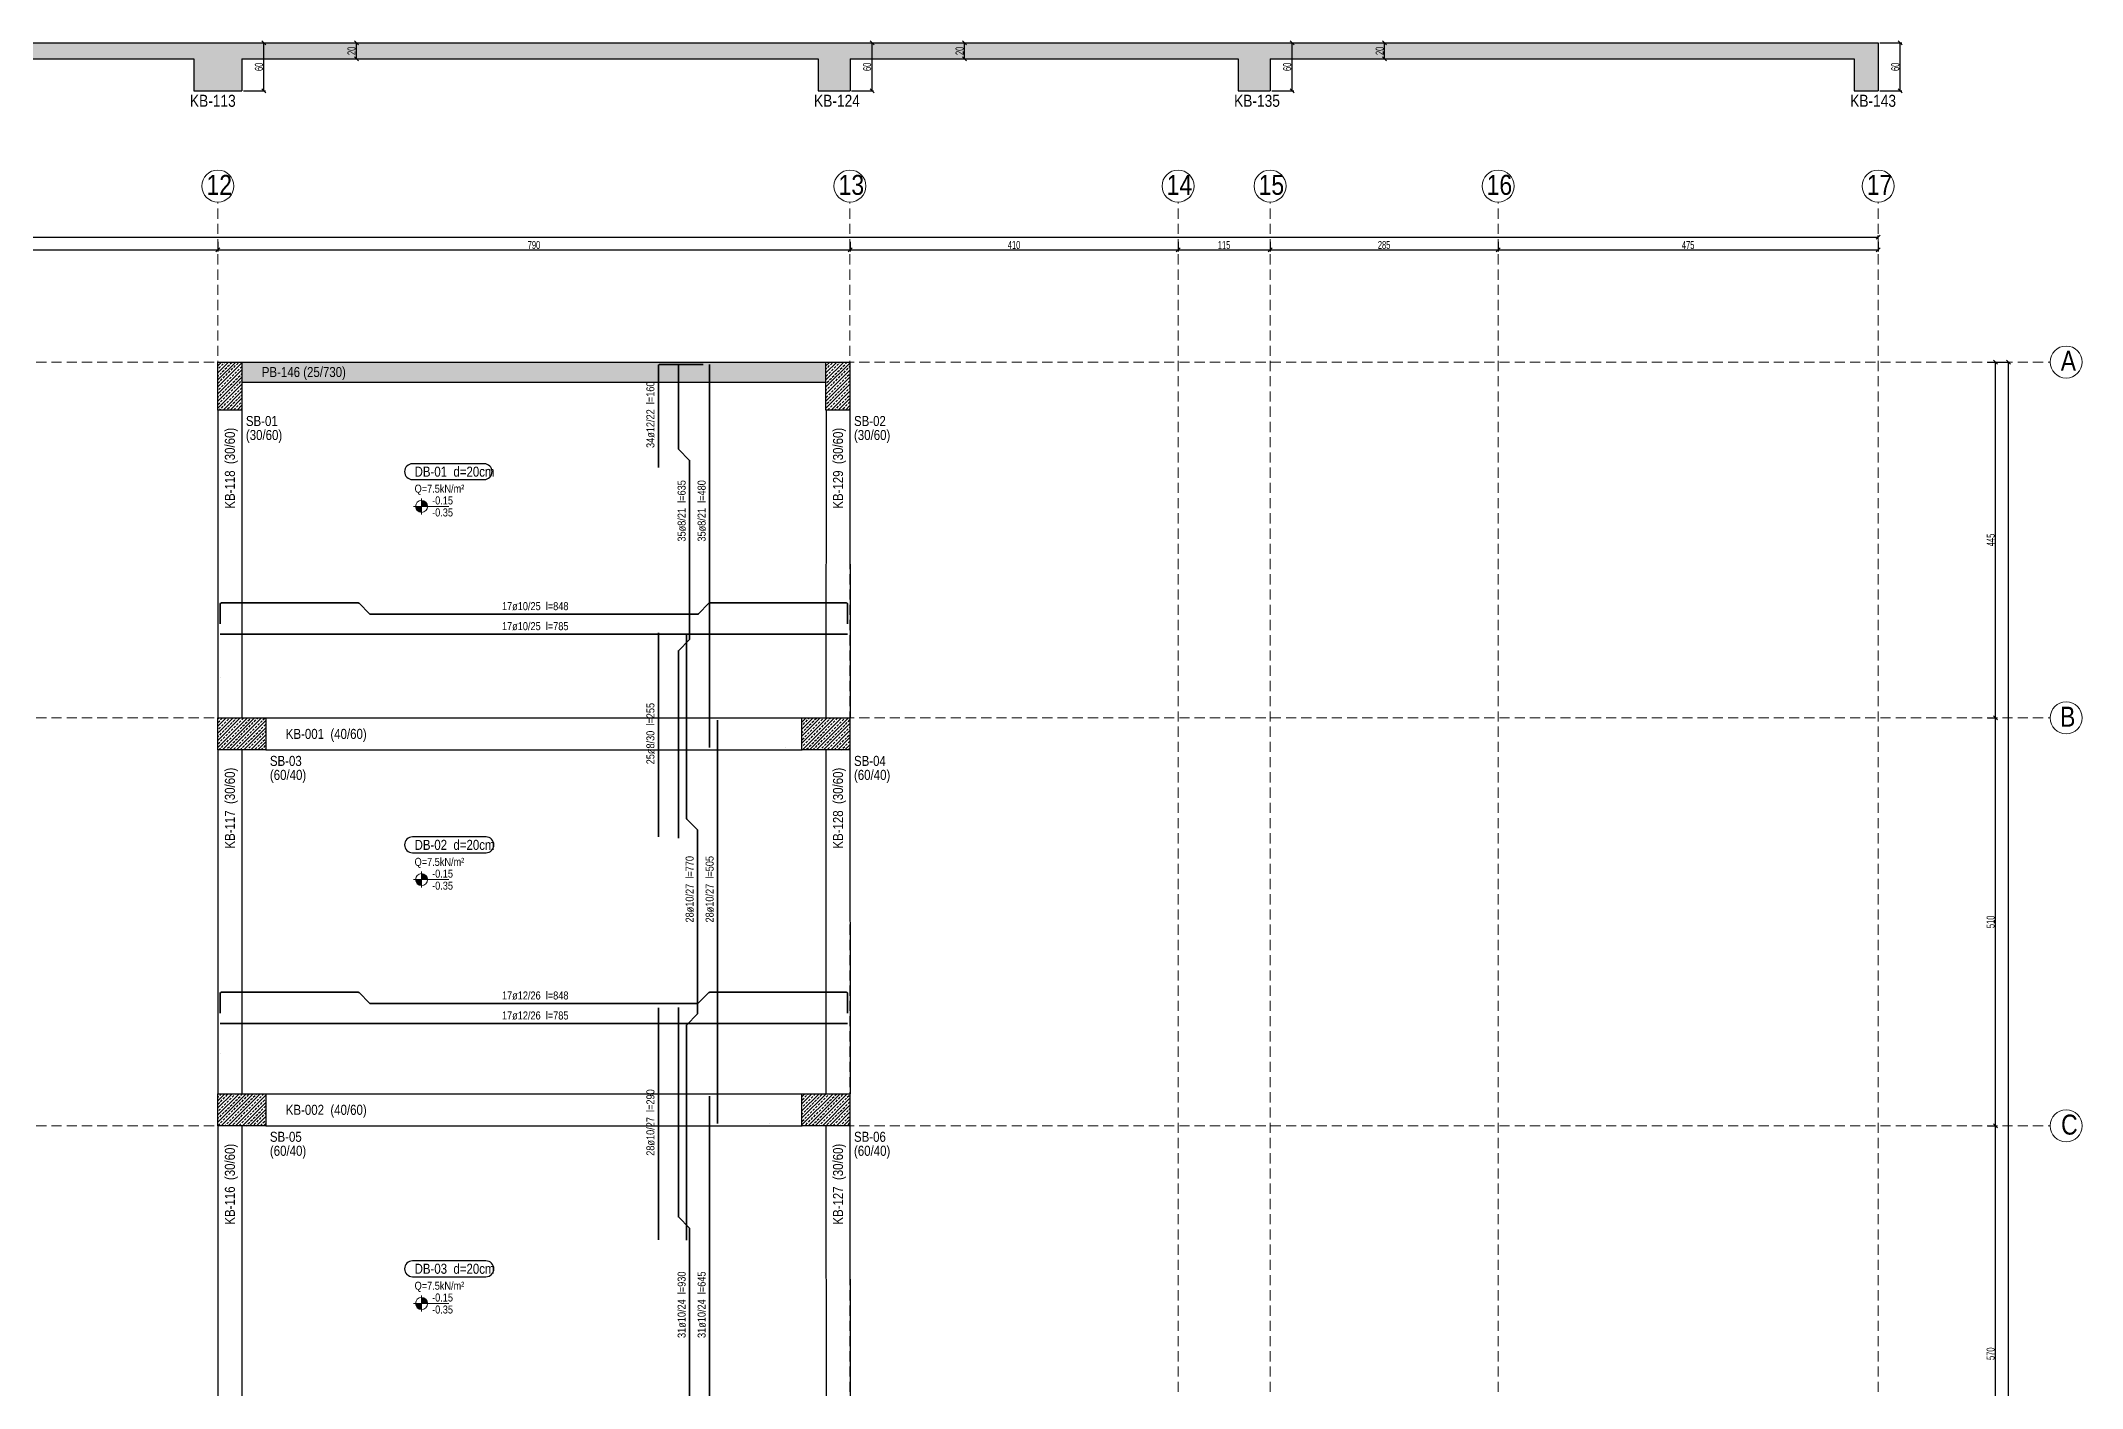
# Model space of a CAD drawing. Header units: millimetres. Extents: x 2275 to 9269, y 491 to 7321.
# Drawn here: x 6714 to 9265, y 5603 to 7288 of the extents above; entities that cross this region are included whole.
import ezdxf
from ezdxf.enums import TextEntityAlignment as Align

# ---------------------------------------------------------------- set-up
doc = ezdxf.new("R2010")
doc.units = ezdxf.units.MM
doc.linetypes.add('DASHED', pattern=[19.05, 12.7, -6.35])
for name, color, linetype, lineweight in [('AKS BALONU (BEYKENT)', 7, 'Continuous', 20), ('AKS CIZGISI (BEYKENT)', 252, 'DASHED', 20), ('AKS NO (BEYKENT)', 3, 'Continuous', 20), ('AKS OLCU (BEYKENT)', 200, 'Continuous', 20), ('DONATI (BEYKENT)', 4, 'Continuous', 35), ('DONATI YAZISI (BEYKENT)', 3, 'Continuous', 20), ('DOSEME ISMI (BEYKENT)', 9, 'Continuous', 20), ('DOSEME PAFTA (BEYKENT)', 3, 'Continuous', 20), ('DOSEME SINIRI (BEYKENT)', 2, 'Continuous', 30), ('KIRIS (BEYKENT)', 2, 'Continuous', 30), ('KIRIS ISMI (BEYKENT)', 40, 'Continuous', 20), ('KOLON (BEYKENT)', 3, 'Continuous', 30), ('KOLON ISMI (BEYKENT)', 91, 'Continuous', 20), ('KOT CIZGI (BEYKENT)', 120, 'Continuous', 20), ('KOT YAZI (BEYKENT)', 7, 'Continuous', 20), ('LGP_SLAB', 6, 'Continuous', 30), ('OLCU (BEYKENT)', 14, 'Continuous', 20), ('PERDE (BEYKENT)', 6, 'Continuous', 30), ('PERDE ISMI (BEYKENT)', 240, 'Continuous', 20), ('TARAMA (BEYKENT)', 252, 'Continuous', 25), ('YAZI (BEYKENT)', 140, 'Continuous', 20)]:
    doc.layers.add(name, color=color, linetype=linetype, lineweight=lineweight)
doc.styles.add('DONATI YAZISI (BEYKENT)', font='')
doc.styles.add('DSMOLC-50', font='bahnschrift light condensed', dxfattribs={"width": 0.75, "height": 10})
doc.styles.add('KLNOLC-25', font='bahnschrift light condensed', dxfattribs={"width": 0.75, "height": 10})
doc.styles.add('KOT (BEYKENT)', font='')
doc.styles.add('stastyle', font='RomanSTA.ttf')
doc.styles.add('YAZI (BEYKENT)', font='')
doc.styles.get('DONATI YAZISI (BEYKENT)').set_extended_font_data('Bahnschrift Light Condensed')
doc.styles.get('KOT (BEYKENT)').set_extended_font_data('Bahnschrift Light Condensed')
doc.styles.get('YAZI (BEYKENT)').set_extended_font_data('Bahnschrift Light Condensed')
doc.dimstyles.new('DSMOLC-50', dxfattribs={"dimtxt": 10, "dimasz": 5, "dimexe": 2, "dimexo": 2, "dimgap": 1, "dimtad": 1, "dimdec": 1, "dimrnd": 0.5, "dimzin": 12, "dimdsep": 46, "dimtxsty": 'DSMOLC-50', "dimblk": 'OBLIQUE', "dimblk1": 'OBLIQUE', "dimblk2": 'OBLIQUE', "dimcen": 0, "dimclrt": 7, "dimadec": 0, "dimazin": 0, "dimtfac": 1, "dimtdec": 4, "dimtix": 1, "dimtmove": 2, "dimatfit": 3, "dimfxl": 1, "dimtzin": 0, "dimarcsym": 0})
pattern_1 = [(45, (979.0016, 2596.1246), (-4.4194174, 4.4194174), []), (45, (983.421, 2596.1246), (-4.4194174, 4.4194174), [3.125, -1.5625])]

# ---------------------------------------------------------------- blocks, each defined once
blk = doc.blocks.new('_Oblique')
at = {"color": 0, "linetype": 'ByBlock', "lineweight": -2}
blk.add_line((-0.5, -0.5), (0.5, 0.5), dxfattribs=at)
blk = doc.blocks.new('*D138')
at = {"layer": 'AKS OLCU (BEYKENT)', "color": 0, "lineweight": -2, "transparency": 16777216}
for p, q in [((6200.3, 7036.6), (6200.3, 7024.6)), ((6200.3, 7026.6), (6935.3, 7026.6)), ((6935.3, 7036.6), (6935.3, 7024.6))]:
    blk.add_line(p, q, dxfattribs=at)
at = {"layer": 'DEFPOINTS', "color": 0, "transparency": 16777216}
for p in [(6200.3, 7038.6), (6935.3, 7038.6), (6935.3, 7026.6)]:
    blk.add_point(p, dxfattribs=at)
at = {"layer": 'AKS OLCU (BEYKENT)', "color": 0, "lineweight": -2, "transparency": 16777216, "xscale": 5, "yscale": 5, "zscale": 5, "rotation": 180}
blk.add_blockref('_Oblique', (6200.3, 7026.6), dxfattribs=at)
at = {"layer": 'AKS OLCU (BEYKENT)', "color": 0, "lineweight": -2, "transparency": 16777216, "xscale": 5, "yscale": 5, "zscale": 5}
blk.add_blockref('_Oblique', (6935.3, 7026.6), dxfattribs=at)
at = {"layer": 'AKS OLCU (BEYKENT)', "color": 7, "transparency": 16777216, "insert": (6567.8, 7032.7), "char_height": 10, "attachment_point": 5, "style": 'DSMOLC-50'}
blk.add_mtext('735', dxfattribs=at)
blk = doc.blocks.new('*D139')
at = {"layer": 'AKS OLCU (BEYKENT)', "color": 0, "lineweight": -2, "transparency": 16777216}
for p, q in [((6935.3, 7036.6), (6935.3, 7024.6)), ((6935.3, 7026.6), (7725.3, 7026.6)), ((7725.3, 7036.6), (7725.3, 7024.6))]:
    blk.add_line(p, q, dxfattribs=at)
at = {"layer": 'DEFPOINTS', "color": 0, "transparency": 16777216}
for p in [(6935.3, 7038.6), (7725.3, 7038.6), (7725.3, 7026.6)]:
    blk.add_point(p, dxfattribs=at)
at = {"layer": 'AKS OLCU (BEYKENT)', "color": 0, "lineweight": -2, "transparency": 16777216, "xscale": 5, "yscale": 5, "zscale": 5, "rotation": 180}
blk.add_blockref('_Oblique', (6935.3, 7026.6), dxfattribs=at)
at = {"layer": 'AKS OLCU (BEYKENT)', "color": 0, "lineweight": -2, "transparency": 16777216, "xscale": 5, "yscale": 5, "zscale": 5}
blk.add_blockref('_Oblique', (7725.3, 7026.6), dxfattribs=at)
at = {"layer": 'AKS OLCU (BEYKENT)', "color": 7, "transparency": 16777216, "insert": (7330.3, 7032.7), "char_height": 10, "attachment_point": 5, "style": 'DSMOLC-50'}
blk.add_mtext('790', dxfattribs=at)
blk = doc.blocks.new('*D140')
at = {"layer": 'AKS OLCU (BEYKENT)', "color": 0, "lineweight": -2, "transparency": 16777216}
for p, q in [((7725.3, 7036.6), (7725.3, 7024.6)), ((7725.3, 7026.6), (8135.3, 7026.6)), ((8135.3, 7036.6), (8135.3, 7024.6))]:
    blk.add_line(p, q, dxfattribs=at)
at = {"layer": 'DEFPOINTS', "color": 0, "transparency": 16777216}
for p in [(7725.3, 7038.6), (8135.3, 7038.6), (8135.3, 7026.6)]:
    blk.add_point(p, dxfattribs=at)
at = {"layer": 'AKS OLCU (BEYKENT)', "color": 0, "lineweight": -2, "transparency": 16777216, "xscale": 5, "yscale": 5, "zscale": 5, "rotation": 180}
blk.add_blockref('_Oblique', (7725.3, 7026.6), dxfattribs=at)
at = {"layer": 'AKS OLCU (BEYKENT)', "color": 0, "lineweight": -2, "transparency": 16777216, "xscale": 5, "yscale": 5, "zscale": 5}
blk.add_blockref('_Oblique', (8135.3, 7026.6), dxfattribs=at)
at = {"layer": 'AKS OLCU (BEYKENT)', "color": 7, "transparency": 16777216, "insert": (7930.3, 7032.7), "char_height": 10, "attachment_point": 5, "style": 'DSMOLC-50'}
blk.add_mtext('410', dxfattribs=at)
blk = doc.blocks.new('*D141')
at = {"layer": 'AKS OLCU (BEYKENT)', "color": 0, "lineweight": -2, "transparency": 16777216}
for p, q in [((8135.3, 7036.6), (8135.3, 7024.6)), ((8135.3, 7026.6), (8250.3, 7026.6)), ((8250.3, 7036.6), (8250.3, 7024.6))]:
    blk.add_line(p, q, dxfattribs=at)
at = {"layer": 'DEFPOINTS', "color": 0, "transparency": 16777216}
for p in [(8135.3, 7038.6), (8250.3, 7038.6), (8250.3, 7026.6)]:
    blk.add_point(p, dxfattribs=at)
at = {"layer": 'AKS OLCU (BEYKENT)', "color": 0, "lineweight": -2, "transparency": 16777216, "xscale": 5, "yscale": 5, "zscale": 5, "rotation": 180}
blk.add_blockref('_Oblique', (8135.3, 7026.6), dxfattribs=at)
at = {"layer": 'AKS OLCU (BEYKENT)', "color": 0, "lineweight": -2, "transparency": 16777216, "xscale": 5, "yscale": 5, "zscale": 5}
blk.add_blockref('_Oblique', (8250.3, 7026.6), dxfattribs=at)
at = {"layer": 'AKS OLCU (BEYKENT)', "color": 7, "transparency": 16777216, "insert": (8192.8, 7032.6), "char_height": 10, "attachment_point": 5, "style": 'DSMOLC-50'}
blk.add_mtext('115', dxfattribs=at)
blk = doc.blocks.new('*D142')
at = {"layer": 'AKS OLCU (BEYKENT)', "color": 0, "lineweight": -2, "transparency": 16777216}
for p, q in [((8250.3, 7036.6), (8250.3, 7024.6)), ((8250.3, 7026.6), (8535.3, 7026.6)), ((8535.3, 7036.6), (8535.3, 7024.6))]:
    blk.add_line(p, q, dxfattribs=at)
at = {"layer": 'DEFPOINTS', "color": 0, "transparency": 16777216}
for p in [(8250.3, 7038.6), (8535.3, 7038.6), (8535.3, 7026.6)]:
    blk.add_point(p, dxfattribs=at)
at = {"layer": 'AKS OLCU (BEYKENT)', "color": 0, "lineweight": -2, "transparency": 16777216, "xscale": 5, "yscale": 5, "zscale": 5, "rotation": 180}
blk.add_blockref('_Oblique', (8250.3, 7026.6), dxfattribs=at)
at = {"layer": 'AKS OLCU (BEYKENT)', "color": 0, "lineweight": -2, "transparency": 16777216, "xscale": 5, "yscale": 5, "zscale": 5}
blk.add_blockref('_Oblique', (8535.3, 7026.6), dxfattribs=at)
at = {"layer": 'AKS OLCU (BEYKENT)', "color": 7, "transparency": 16777216, "insert": (8392.8, 7032.7), "char_height": 10, "attachment_point": 5, "style": 'DSMOLC-50'}
blk.add_mtext('285', dxfattribs=at)
blk = doc.blocks.new('*D143')
at = {"layer": 'AKS OLCU (BEYKENT)', "color": 0, "lineweight": -2, "transparency": 16777216}
for p, q in [((8535.3, 7036.6), (8535.3, 7024.6)), ((8535.3, 7026.6), (9010.3, 7026.6)), ((9010.3, 7036.6), (9010.3, 7024.6))]:
    blk.add_line(p, q, dxfattribs=at)
at = {"layer": 'DEFPOINTS', "color": 0, "transparency": 16777216}
for p in [(8535.3, 7038.6), (9010.3, 7038.6), (9010.3, 7026.6)]:
    blk.add_point(p, dxfattribs=at)
at = {"layer": 'AKS OLCU (BEYKENT)', "color": 0, "lineweight": -2, "transparency": 16777216, "xscale": 5, "yscale": 5, "zscale": 5, "rotation": 180}
blk.add_blockref('_Oblique', (8535.3, 7026.6), dxfattribs=at)
at = {"layer": 'AKS OLCU (BEYKENT)', "color": 0, "lineweight": -2, "transparency": 16777216, "xscale": 5, "yscale": 5, "zscale": 5}
blk.add_blockref('_Oblique', (9010.3, 7026.6), dxfattribs=at)
at = {"layer": 'AKS OLCU (BEYKENT)', "color": 7, "transparency": 16777216, "insert": (8772.8, 7032.6), "char_height": 10, "attachment_point": 5, "style": 'DSMOLC-50'}
blk.add_mtext('475', dxfattribs=at)
blk = doc.blocks.new('*D144')
at = {"layer": 'AKS OLCU (BEYKENT)', "color": 0, "lineweight": -2, "transparency": 16777216}
for p, q in [((2755.3, 7040.6), (2755.3, 7044.6)), ((2755.3, 7042.6), (9010.3, 7042.6)), ((9010.3, 7040.6), (9010.3, 7044.6))]:
    blk.add_line(p, q, dxfattribs=at)
at = {"layer": 'DEFPOINTS', "color": 0, "transparency": 16777216}
for p in [(9010.3, 7042.6), (2755.3, 7038.6), (9010.3, 7038.6)]:
    blk.add_point(p, dxfattribs=at)
at = {"layer": 'AKS OLCU (BEYKENT)', "color": 0, "lineweight": -2, "transparency": 16777216, "xscale": 5, "yscale": 5, "zscale": 5, "rotation": 180}
blk.add_blockref('_Oblique', (2755.3, 7042.6), dxfattribs=at)
at = {"layer": 'AKS OLCU (BEYKENT)', "color": 0, "lineweight": -2, "transparency": 16777216, "xscale": 5, "yscale": 5, "zscale": 5}
blk.add_blockref('_Oblique', (9010.3, 7042.6), dxfattribs=at)
at = {"layer": 'AKS OLCU (BEYKENT)', "color": 7, "transparency": 16777216, "insert": (5882.8, 7048.7), "char_height": 10, "attachment_point": 5, "style": 'DSMOLC-50'}
blk.add_mtext('6255', dxfattribs=at)
blk = doc.blocks.new('*D171')
at = {"layer": 'AKS OLCU (BEYKENT)', "color": 0, "lineweight": -2, "transparency": 16777216}
for p, q in [((9147, 5931.4), (9159, 5931.4)), ((9157, 5361.4), (9157, 5931.4)), ((9147, 5361.4), (9159, 5361.4))]:
    blk.add_line(p, q, dxfattribs=at)
at = {"layer": 'DEFPOINTS', "color": 0, "transparency": 16777216}
for p in [(9145, 5931.4), (9157, 5931.4), (9145, 5361.4)]:
    blk.add_point(p, dxfattribs=at)
at = {"layer": 'AKS OLCU (BEYKENT)', "color": 0, "lineweight": -2, "transparency": 16777216, "xscale": 5, "yscale": 5, "zscale": 5}
for p, rotation in [((9157, 5931.4), 90), ((9157, 5361.4), 270)]:
    blk.add_blockref('_Oblique', p, dxfattribs=dict(at, rotation=rotation))
at = {"layer": 'AKS OLCU (BEYKENT)', "color": 7, "transparency": 16777216, "insert": (9150.9, 5646.4), "char_height": 10, "attachment_point": 5, "rotation": 90, "style": 'DSMOLC-50'}
blk.add_mtext('570', dxfattribs=at)
blk = doc.blocks.new('*D172')
at = {"layer": 'AKS OLCU (BEYKENT)', "color": 0, "lineweight": -2, "transparency": 16777216}
for p, q in [((9147, 6441.4), (9159, 6441.4)), ((9157, 5931.4), (9157, 6441.4)), ((9147, 5931.4), (9159, 5931.4))]:
    blk.add_line(p, q, dxfattribs=at)
at = {"layer": 'DEFPOINTS', "color": 0, "transparency": 16777216}
for p in [(9145, 6441.4), (9157, 6441.4), (9145, 5931.4)]:
    blk.add_point(p, dxfattribs=at)
at = {"layer": 'AKS OLCU (BEYKENT)', "color": 0, "lineweight": -2, "transparency": 16777216, "xscale": 5, "yscale": 5, "zscale": 5}
for p, rotation in [((9157, 6441.4), 90), ((9157, 5931.4), 270)]:
    blk.add_blockref('_Oblique', p, dxfattribs=dict(at, rotation=rotation))
at = {"layer": 'AKS OLCU (BEYKENT)', "color": 7, "transparency": 16777216, "insert": (9150.9, 6186.4), "char_height": 10, "attachment_point": 5, "rotation": 90, "style": 'DSMOLC-50'}
blk.add_mtext('510', dxfattribs=at)
blk = doc.blocks.new('*D173')
at = {"layer": 'AKS OLCU (BEYKENT)', "color": 0, "lineweight": -2, "transparency": 16777216}
for p, q in [((9147, 6886.4), (9159, 6886.4)), ((9157, 6441.4), (9157, 6886.4)), ((9147, 6441.4), (9159, 6441.4))]:
    blk.add_line(p, q, dxfattribs=at)
at = {"layer": 'DEFPOINTS', "color": 0, "transparency": 16777216}
for p in [(9145, 6886.4), (9157, 6886.4), (9145, 6441.4)]:
    blk.add_point(p, dxfattribs=at)
at = {"layer": 'AKS OLCU (BEYKENT)', "color": 0, "lineweight": -2, "transparency": 16777216, "xscale": 5, "yscale": 5, "zscale": 5}
for p, rotation in [((9157, 6886.4), 90), ((9157, 6441.4), 270)]:
    blk.add_blockref('_Oblique', p, dxfattribs=dict(at, rotation=rotation))
at = {"layer": 'AKS OLCU (BEYKENT)', "color": 7, "transparency": 16777216, "insert": (9151, 6663.9), "char_height": 10, "attachment_point": 5, "rotation": 90, "style": 'DSMOLC-50'}
blk.add_mtext('445', dxfattribs=at)
blk = doc.blocks.new('*D174')
at = {"layer": 'AKS OLCU (BEYKENT)', "color": 0, "lineweight": -2, "transparency": 16777216}
for p, q in [((9147, 6886.4), (9175, 6886.4)), ((9173, 741.4), (9173, 6886.4)), ((9147, 741.4), (9175, 741.4))]:
    blk.add_line(p, q, dxfattribs=at)
at = {"layer": 'DEFPOINTS', "color": 0, "transparency": 16777216}
for p in [(9145, 6886.4), (9173, 6886.4), (9145, 741.4)]:
    blk.add_point(p, dxfattribs=at)
at = {"layer": 'AKS OLCU (BEYKENT)', "color": 0, "lineweight": -2, "transparency": 16777216, "xscale": 5, "yscale": 5, "zscale": 5}
for p, rotation in [((9173, 6886.4), 90), ((9173, 741.4), 270)]:
    blk.add_blockref('_Oblique', p, dxfattribs=dict(at, rotation=rotation))
at = {"layer": 'AKS OLCU (BEYKENT)', "color": 7, "transparency": 16777216, "insert": (9167, 3813.9), "char_height": 10, "attachment_point": 5, "rotation": 90, "style": 'DSMOLC-50'}
blk.add_mtext('6145', dxfattribs=at)
blk = doc.blocks.new('*D105')
at = {"layer": 'DEFPOINTS', "color": 0, "transparency": 16777216}
for p in [(6965.3, 7285.5), (6992.7, 7285.5), (6965.3, 7225.5)]:
    blk.add_point(p, dxfattribs=at)
at = {"layer": 'OLCU (BEYKENT)', "color": 0, "lineweight": -2, "transparency": 16777216}
for p, q in [((6967.3, 7285.5), (6994.7, 7285.5)), ((6992.7, 7225.5), (6992.7, 7285.5)), ((6967.3, 7225.5), (6994.7, 7225.5))]:
    blk.add_line(p, q, dxfattribs=at)
at = {"layer": 'OLCU (BEYKENT)', "color": 0, "lineweight": -2, "transparency": 16777216, "xscale": 5, "yscale": 5, "zscale": 5}
for p, rotation in [((6992.7, 7285.5), 90), ((6992.7, 7225.5), 270)]:
    blk.add_blockref('_Oblique', p, dxfattribs=dict(at, rotation=rotation))
at = {"layer": 'OLCU (BEYKENT)', "color": 7, "lineweight": -3, "transparency": 16777216, "insert": (6986.6, 7255.5), "char_height": 10, "attachment_point": 5, "rotation": 90, "style": 'KLNOLC-25'}
blk.add_mtext('60', dxfattribs=at)
blk = doc.blocks.new('*D106')
at = {"layer": 'DEFPOINTS', "color": 0, "transparency": 16777216}
for p in [(7089, 7285.5), (7108.4, 7285.5), (7089, 7265.5)]:
    blk.add_point(p, dxfattribs=at)
at = {"layer": 'OLCU (BEYKENT)', "color": 0, "lineweight": -2, "transparency": 16777216}
for p, q in [((7091, 7285.5), (7110.4, 7285.5)), ((7108.4, 7265.5), (7108.4, 7285.5)), ((7091, 7265.5), (7110.4, 7265.5))]:
    blk.add_line(p, q, dxfattribs=at)
at = {"layer": 'OLCU (BEYKENT)', "color": 0, "lineweight": -2, "transparency": 16777216, "xscale": 5, "yscale": 5, "zscale": 5}
for p, rotation in [((7108.4, 7285.5), 90), ((7108.4, 7265.5), 270)]:
    blk.add_blockref('_Oblique', p, dxfattribs=dict(at, rotation=rotation))
at = {"layer": 'OLCU (BEYKENT)', "color": 7, "lineweight": -3, "transparency": 16777216, "insert": (7102.3, 7275.5), "char_height": 10, "attachment_point": 5, "rotation": 90, "style": 'KLNOLC-25'}
blk.add_mtext('20', dxfattribs=at)
blk = doc.blocks.new('*D107')
at = {"layer": 'DEFPOINTS', "color": 0, "transparency": 16777216}
for p in [(7725.3, 7285.5), (7752.8, 7285.5), (7725.3, 7225.5)]:
    blk.add_point(p, dxfattribs=at)
at = {"layer": 'OLCU (BEYKENT)', "color": 0, "lineweight": -2, "transparency": 16777216}
for p, q in [((7727.3, 7285.5), (7754.8, 7285.5)), ((7752.8, 7225.5), (7752.8, 7285.5)), ((7727.3, 7225.5), (7754.8, 7225.5))]:
    blk.add_line(p, q, dxfattribs=at)
at = {"layer": 'OLCU (BEYKENT)', "color": 0, "lineweight": -2, "transparency": 16777216, "xscale": 5, "yscale": 5, "zscale": 5}
for p, rotation in [((7752.8, 7285.5), 90), ((7752.8, 7225.5), 270)]:
    blk.add_blockref('_Oblique', p, dxfattribs=dict(at, rotation=rotation))
at = {"layer": 'OLCU (BEYKENT)', "color": 7, "lineweight": -3, "transparency": 16777216, "insert": (7746.7, 7255.5), "char_height": 10, "attachment_point": 5, "rotation": 90, "style": 'KLNOLC-25'}
blk.add_mtext('60', dxfattribs=at)
blk = doc.blocks.new('*D108')
at = {"layer": 'DEFPOINTS', "color": 0, "transparency": 16777216}
for p in [(7849, 7285.5), (7868.4, 7285.5), (7849, 7265.5)]:
    blk.add_point(p, dxfattribs=at)
at = {"layer": 'OLCU (BEYKENT)', "color": 0, "lineweight": -2, "transparency": 16777216}
for p, q in [((7851, 7285.5), (7870.4, 7285.5)), ((7868.4, 7265.5), (7868.4, 7285.5)), ((7851, 7265.5), (7870.4, 7265.5))]:
    blk.add_line(p, q, dxfattribs=at)
at = {"layer": 'OLCU (BEYKENT)', "color": 0, "lineweight": -2, "transparency": 16777216, "xscale": 5, "yscale": 5, "zscale": 5}
for p, rotation in [((7868.4, 7285.5), 90), ((7868.4, 7265.5), 270)]:
    blk.add_blockref('_Oblique', p, dxfattribs=dict(at, rotation=rotation))
at = {"layer": 'OLCU (BEYKENT)', "color": 7, "lineweight": -3, "transparency": 16777216, "insert": (7862.3, 7275.5), "char_height": 10, "attachment_point": 5, "rotation": 90, "style": 'KLNOLC-25'}
blk.add_mtext('20', dxfattribs=at)
blk = doc.blocks.new('*D109')
at = {"layer": 'DEFPOINTS', "color": 0, "transparency": 16777216}
for p in [(8250.3, 7285.5), (8277.8, 7285.5), (8250.3, 7225.5)]:
    blk.add_point(p, dxfattribs=at)
at = {"layer": 'OLCU (BEYKENT)', "color": 0, "lineweight": -2, "transparency": 16777216}
for p, q in [((8252.3, 7285.5), (8279.8, 7285.5)), ((8277.8, 7225.5), (8277.8, 7285.5)), ((8252.3, 7225.5), (8279.8, 7225.5))]:
    blk.add_line(p, q, dxfattribs=at)
at = {"layer": 'OLCU (BEYKENT)', "color": 0, "lineweight": -2, "transparency": 16777216, "xscale": 5, "yscale": 5, "zscale": 5}
for p, rotation in [((8277.8, 7285.5), 90), ((8277.8, 7225.5), 270)]:
    blk.add_blockref('_Oblique', p, dxfattribs=dict(at, rotation=rotation))
at = {"layer": 'OLCU (BEYKENT)', "color": 7, "lineweight": -3, "transparency": 16777216, "insert": (8271.7, 7255.5), "char_height": 10, "attachment_point": 5, "rotation": 90, "style": 'KLNOLC-25'}
blk.add_mtext('60', dxfattribs=at)
blk = doc.blocks.new('*D110')
at = {"layer": 'DEFPOINTS', "color": 0, "transparency": 16777216}
for p in [(8374, 7285.5), (8393.4, 7285.5), (8374, 7265.5)]:
    blk.add_point(p, dxfattribs=at)
at = {"layer": 'OLCU (BEYKENT)', "color": 0, "lineweight": -2, "transparency": 16777216}
for p, q in [((8376, 7285.5), (8395.4, 7285.5)), ((8393.4, 7265.5), (8393.4, 7285.5)), ((8376, 7265.5), (8395.4, 7265.5))]:
    blk.add_line(p, q, dxfattribs=at)
at = {"layer": 'OLCU (BEYKENT)', "color": 0, "lineweight": -2, "transparency": 16777216, "xscale": 5, "yscale": 5, "zscale": 5}
for p, rotation in [((8393.4, 7285.5), 90), ((8393.4, 7265.5), 270)]:
    blk.add_blockref('_Oblique', p, dxfattribs=dict(at, rotation=rotation))
at = {"layer": 'OLCU (BEYKENT)', "color": 7, "lineweight": -3, "transparency": 16777216, "insert": (8387.3, 7275.5), "char_height": 10, "attachment_point": 5, "rotation": 90, "style": 'KLNOLC-25'}
blk.add_mtext('20', dxfattribs=at)
blk = doc.blocks.new('*D111')
at = {"layer": 'DEFPOINTS', "color": 0, "transparency": 16777216}
for p in [(9010.3, 7285.5), (9037.8, 7285.5), (9010.3, 7225.5)]:
    blk.add_point(p, dxfattribs=at)
at = {"layer": 'OLCU (BEYKENT)', "color": 0, "lineweight": -2, "transparency": 16777216}
for p, q in [((9012.3, 7285.5), (9039.8, 7285.5)), ((9037.8, 7225.5), (9037.8, 7285.5)), ((9012.3, 7225.5), (9039.8, 7225.5))]:
    blk.add_line(p, q, dxfattribs=at)
at = {"layer": 'OLCU (BEYKENT)', "color": 0, "lineweight": -2, "transparency": 16777216, "xscale": 5, "yscale": 5, "zscale": 5}
for p, rotation in [((9037.8, 7285.5), 90), ((9037.8, 7225.5), 270)]:
    blk.add_blockref('_Oblique', p, dxfattribs=dict(at, rotation=rotation))
at = {"layer": 'OLCU (BEYKENT)', "color": 7, "lineweight": -3, "transparency": 16777216, "insert": (9031.7, 7255.5), "char_height": 10, "attachment_point": 5, "rotation": 90, "style": 'KLNOLC-25'}
blk.add_mtext('60', dxfattribs=at)

msp = doc.modelspace()

# ---------------------------------------------------------------- hatches: boundary and pattern name
at = {"layer": 'KOT CIZGI (BEYKENT)'}
h = msp.add_hatch(color=256, dxfattribs=at)
h.dxf.hatch_style = 1
h.paths.add_polyline_path([(7189.79, 6713.37), (7189.79, 6705.87), (7197.29, 6705.87, 0.4142136)])
h = msp.add_hatch(color=256, dxfattribs=at)
h.dxf.hatch_style = 1
h.paths.add_polyline_path([(7189.79, 6705.87), (7182.29, 6705.87, 0.4142136), (7189.79, 6698.37)])
h = msp.add_hatch(color=256, dxfattribs=at)
h.dxf.hatch_style = 1
h.paths.add_polyline_path([(7189.79, 6239.21), (7182.29, 6239.21, 0.4142136), (7189.79, 6231.71)])
h = msp.add_hatch(color=256, dxfattribs=at)
h.dxf.hatch_style = 1
h.paths.add_polyline_path([(7189.79, 6246.71), (7189.79, 6239.21), (7197.29, 6239.21, 0.4142136)])
h = msp.add_hatch(color=256, dxfattribs=at)
h.dxf.hatch_style = 1
h.paths.add_polyline_path([(7189.79, 5716.71), (7189.79, 5709.21), (7197.29, 5709.21, 0.4142136)])
h = msp.add_hatch(color=256, dxfattribs=at)
h.dxf.hatch_style = 1
h.paths.add_polyline_path([(7189.79, 5709.21), (7182.29, 5709.21, 0.4142136), (7189.79, 5701.71)])
at = {"layer": 'TARAMA (BEYKENT)', "lineweight": -3}
h = msp.add_hatch(dxfattribs=at)
h.set_pattern_fill('ANSI33', color=256)
h.set_pattern_definition([(45, (979.0016, 2474.559), (-4.490128, 4.490128), []), (45, (983.492, 2474.559), (-4.490128, 4.490128), [3.175, -1.5875])])
h.paths.add_polyline_path([(9010.33, 7285.55), (2755.16, 7285.55), (2755.16, 7225.55), (2785.2, 7225.55), (2785.2, 7265.55), (3075.16, 7265.55), (3075.16, 7225.55), (3115.22, 7225.55), (3115.22, 7265.55), (3845.16, 7265.55), (3845.16, 7225.55), (3905.26, 7225.55), (3905.26, 7265.55), (4640.16, 7265.55), (4640.16, 7225.55), (4680.22, 7225.55), (4680.22, 7265.55), (5400.31, 7265.55), (5400.31, 7225.55), (5440.31, 7225.55), (5440.31, 7265.55), (6160.31, 7265.55), (6160.31, 7225.55), (6200.31, 7225.55), (6200.31, 7265.55), (6905.26, 7265.55), (6905.26, 7225.55), (6965.26, 7225.55), (6965.26, 7265.55), (7685.31, 7265.55), (7685.31, 7225.55), (7725.31, 7225.55), (7725.31, 7265.55), (8210.32, 7265.55), (8210.32, 7225.55), (8250.32, 7225.55), (8250.32, 7265.55), (8980.33, 7265.55), (8980.33, 7225.55), (9010.33, 7225.55)])
at = {"layer": 'TARAMA (BEYKENT)'}
h = msp.add_hatch(dxfattribs=at)
h.set_pattern_fill('ANSI33', color=256, style=0, pattern_type=0)
h.set_pattern_definition(pattern_1)
h.paths.add_polyline_path([(6935.26, 6886.42), (6965.26, 6886.42), (6965.26, 6826.42), (6935.26, 6826.42)], flags=0)
at = {"layer": 'TARAMA (BEYKENT)', "lineweight": -3}
h = msp.add_hatch(dxfattribs=at)
h.set_pattern_fill('ANSI33', color=256)
h.set_pattern_definition([(45, (979.0016, 2596.1246), (-4.490128, 4.490128), []), (45, (983.492, 2596.1246), (-4.490128, 4.490128), [3.175, -1.5875])])
h.paths.add_polyline_path([(7695.26, 6886.42), (6965.26, 6886.42), (6965.26, 6861.42), (7695.26, 6861.42)])
at = {"layer": 'TARAMA (BEYKENT)'}
h = msp.add_hatch(dxfattribs=at)
h.set_pattern_fill('ANSI33', color=256, style=0, pattern_type=0)
h.set_pattern_definition(pattern_1)
h.paths.add_polyline_path([(7695.26, 6886.42), (7725.26, 6886.42), (7725.26, 6826.42), (7695.26, 6826.42)], flags=0)
h = msp.add_hatch(dxfattribs=at)
h.set_pattern_fill('ANSI33', color=256, style=0, pattern_type=0)
h.set_pattern_definition(pattern_1)
h.paths.add_polyline_path([(6935.26, 6441.42), (6995.26, 6441.42), (6995.26, 6401.42), (6935.26, 6401.42)], flags=0)
h = msp.add_hatch(dxfattribs=at)
h.set_pattern_fill('ANSI33', color=256, style=0, pattern_type=0)
h.set_pattern_definition(pattern_1)
h.paths.add_polyline_path([(7665.26, 6441.42), (7725.26, 6441.42), (7725.26, 6401.42), (7665.26, 6401.42)], flags=0)
h = msp.add_hatch(dxfattribs=at)
h.set_pattern_fill('ANSI33', color=256, style=0, pattern_type=0)
h.set_pattern_definition(pattern_1)
h.paths.add_polyline_path([(6935.26, 5971.42), (6995.26, 5971.42), (6995.26, 5931.42), (6935.26, 5931.42)], flags=0)
h = msp.add_hatch(dxfattribs=at)
h.set_pattern_fill('ANSI33', color=256, style=0, pattern_type=0)
h.set_pattern_definition(pattern_1)
h.paths.add_polyline_path([(7665.26, 5971.42), (7725.26, 5971.42), (7725.26, 5931.42), (7665.26, 5931.42)], flags=0)

# ---------------------------------------------------------------- linework, layer by layer
at = {"layer": 'AKS BALONU (BEYKENT)'}
for centre in [(6935.26, 7106.42), (7725.26, 7106.42), (8135.27, 7106.42), (8250.26, 7106.42), (8535.26, 7106.42), (9010.26, 7106.42), (9245.26, 6886.42), (9245.26, 6441.42), (9245.26, 5931.42)]:
    msp.add_circle(centre, 20, dxfattribs=at)
at = {"layer": 'AKS CIZGISI (BEYKENT)'}
for p, q in [((6935.26, 531.42), (6935.26, 7086.42)), ((7725.26, 531.42), (7725.26, 7086.42)), ((8135.27, 531.42), (8135.27, 7086.42)), ((8250.26, 531.42), (8250.26, 7086.42)), ((8535.26, 531.42), (8535.26, 7086.42)), ((9010.26, 531.42), (9010.26, 7086.42)), ((2555.26, 6886.42), (9225.26, 6886.42)), ((2555.26, 6441.42), (9225.26, 6441.42)), ((2555.26, 5931.42), (9225.26, 5931.42))]:
    msp.add_line(p, q, dxfattribs=at)
at = {"layer": 'DONATI (BEYKENT)'}
for points in [[(7485.81, 6754.42), (7485.81, 6881.92, -0.4142136), (7487.31, 6883.42), (7516.81, 6883.42)], [(7510.81, 6291.02), (7510.81, 6524.8, -0.1989124), (7511.25, 6525.86), (7524.37, 6538.98, 0.1989124), (7524.81, 6540.04), (7524.81, 6762.8, 0.1989124), (7524.37, 6763.86), (7511.25, 6776.98, -0.1989124), (7510.81, 6778.04), (7510.81, 6881.92, -0.4142136), (7512.31, 6883.42), (7541.81, 6883.42)], [(6938.16, 6559.26), (6938.16, 6583.66, -0.4142136), (6939.66, 6585.16), (7110.65, 6585.16, -0.1989124), (7111.71, 6584.72), (7124.83, 6571.6, 0.1989124), (7125.89, 6571.16), (7534.67, 6571.16, 0.1989124), (7535.73, 6571.6), (7548.85, 6584.72, -0.1989124), (7549.91, 6585.16), (7720.84, 6585.16, -0.4142136), (7722.34, 6583.66), (7722.34, 6559.26)], [(7520.81, 5788.47), (7520.81, 6056.8, -0.1989124), (7521.25, 6057.86), (7534.37, 6070.98, 0.1989124), (7534.81, 6072.04), (7534.81, 6300.8, 0.1989124), (7534.37, 6301.86), (7521.25, 6314.98, -0.1989124), (7520.81, 6316.04), (7520.81, 6546.87)], [(6938.16, 6072.45), (6938.16, 6096.85, -0.4142136), (6939.66, 6098.35), (7110.64, 6098.35, -0.1989124), (7111.7, 6097.91), (7124.82, 6084.79, 0.1989124), (7125.89, 6084.35), (7534.64, 6084.35, 0.1989124), (7535.7, 6084.79), (7548.83, 6097.91, -0.1989124), (7549.89, 6098.35), (7720.84, 6098.35, -0.4142136), (7722.34, 6096.85), (7722.34, 6072.45)], [(7510.81, 5160.97), (7510.81, 5474.8, -0.1989124), (7511.25, 5475.86), (7524.37, 5488.98, 0.1989124), (7524.81, 5490.04), (7524.81, 5802.8, 0.1989124), (7524.37, 5803.86), (7511.25, 5816.98, -0.1989124), (7510.81, 5818.04), (7510.81, 6079.37)]]:
    msp.add_lwpolyline(points, format="xyb", dxfattribs=at)
for points in [[(7549.81, 6404.42), (7549.81, 6883.42)], [(6938.16, 6546.16), (7722.34, 6546.16)], [(7485.81, 6292.67), (7485.81, 6547.67)], [(7559.81, 5934.42), (7559.81, 6438.42)], [(7485.81, 5788.92), (7485.81, 6078.92)], [(6938.16, 6059.35), (7722.34, 6059.35)], [(7549.81, 5324.42), (7549.81, 5968.42)]]:
    msp.add_lwpolyline(points, dxfattribs=at)
at = {"layer": 'DOSEME PAFTA (BEYKENT)', "lineweight": -3}
for points in [[(7178.46, 6739.43), (7268.07, 6739.43, 1), (7268.07, 6759.22), (7178.46, 6759.22, 1)], [(7178.46, 6272.77), (7270.39, 6272.77, 1), (7270.39, 6292.55), (7178.46, 6292.55, 1)], [(7178.46, 5742.77), (7270.33, 5742.77, 1), (7270.33, 5762.55), (7178.46, 5762.55, 1)]]:
    msp.add_lwpolyline(points, format="xyb", close=True, dxfattribs=at)
at = {"layer": 'DOSEME SINIRI (BEYKENT)'}
for p, q in [((2755.16, 7285.55), (9010.33, 7285.55)), ((9010.33, 7285.55), (9010.33, 7225.55)), ((6200.31, 7265.55), (6905.26, 7265.55)), ((6905.26, 7265.55), (6905.26, 7225.55)), ((6965.26, 7265.55), (6965.26, 7225.55)), ((6965.26, 7265.55), (7685.31, 7265.55)), ((7685.31, 7265.55), (7685.31, 7225.55)), ((7725.31, 7265.55), (7725.31, 7225.55)), ((7725.31, 7265.55), (8210.32, 7265.55)), ((8210.32, 7265.55), (8210.32, 7225.55)), ((8250.32, 7265.55), (8250.32, 7225.55)), ((8250.32, 7265.55), (8980.33, 7265.55)), ((8980.33, 7265.55), (8980.33, 7225.55)), ((6905.26, 7225.55), (6965.26, 7225.55)), ((7685.31, 7225.55), (7725.31, 7225.55)), ((8210.32, 7225.55), (8250.32, 7225.55)), ((8980.33, 7225.55), (9010.33, 7225.55))]:
    msp.add_line(p, q, dxfattribs=at)
at = {"layer": 'KIRIS (BEYKENT)'}
for p, q in [((6935.16, 6826.52), (6935.16, 6441.52)), ((6965.26, 6826.52), (6965.26, 6441.52)), ((7695.36, 6826.52), (7695.26, 6441.52)), ((7725.26, 6826.52), (7725.36, 6441.52)), ((6995.16, 6441.42), (7665.36, 6441.42)), ((6935.16, 6401.52), (6935.16, 5971.32)), ((6965.26, 6401.52), (6965.26, 5971.32)), ((6995.16, 6401.42), (7665.36, 6401.42)), ((7695.26, 6401.52), (7695.26, 5971.32)), ((7725.26, 6401.52), (7725.36, 5971.32)), ((6995.16, 5971.42), (7665.36, 5971.42)), ((6935.16, 5931.32), (6935.16, 5501.42)), ((6965.26, 5931.32), (6965.16, 5501.42)), ((6995.16, 5931.42), (7665.36, 5931.42)), ((7695.26, 5931.32), (7695.36, 5501.42)), ((7725.26, 5931.32), (7725.36, 5501.42))]:
    msp.add_line(p, q, dxfattribs=at)
at = {"layer": 'KOLON (BEYKENT)'}
for points in [[(6935.26, 6886.42), (6965.26, 6886.42), (6965.26, 6826.42), (6935.26, 6826.42)], [(7695.26, 6886.42), (7725.26, 6886.42), (7725.26, 6826.42), (7695.26, 6826.42)], [(6935.26, 6441.42), (6995.26, 6441.42), (6995.26, 6401.42), (6935.26, 6401.42)], [(7665.26, 6441.42), (7725.26, 6441.42), (7725.26, 6401.42), (7665.26, 6401.42)], [(6935.26, 5971.42), (6995.26, 5971.42), (6995.26, 5931.42), (6935.26, 5931.42)], [(7665.26, 5971.42), (7725.26, 5971.42), (7725.26, 5931.42), (7665.26, 5931.42)]]:
    msp.add_lwpolyline(points, close=True, dxfattribs=at)
at = {"layer": 'KOT CIZGI (BEYKENT)'}
for p, q in [((7189.79, 6715.87), (7189.79, 6695.87)), ((7179.79, 6705.87), (7223.82, 6705.87)), ((7179.79, 6239.21), (7223.82, 6239.21)), ((7189.79, 6249.21), (7189.79, 6229.21)), ((7189.79, 5719.21), (7189.79, 5699.21)), ((7179.79, 5709.21), (7223.82, 5709.21))]:
    msp.add_line(p, q, dxfattribs=at)
for centre in [(7189.79, 6705.87), (7189.79, 6239.21), (7189.79, 5709.21)]:
    msp.add_circle(centre, 7.5, dxfattribs=at)
at = {"layer": 'PERDE (BEYKENT)'}
for p, q in [((6965.16, 6886.42), (7695.36, 6886.42)), ((6965.16, 6861.42), (7695.36, 6861.42))]:
    msp.add_line(p, q, dxfattribs=at)

# ---------------------------------------------------------------- texts
at = {"layer": 'AKS NO (BEYKENT)', "style": 'YAZI (BEYKENT)'}
for s, p in [('12', (6921.03, 7095.42)), ('13', (7711.04, 7095.42)), ('14', (8121.1, 7095.42)), ('15', (8235.99, 7095.42)), ('16', (8520.99, 7095.42)), ('17', (8996.04, 7095.42)), ('A', (9238.48, 6875.42)), ('B', (9237.67, 6430.42)), ('C', (9238.94, 5920.42))]:
    msp.add_text(s, height=25, dxfattribs=at).set_placement(p)
at = {"layer": 'DONATI YAZISI (BEYKENT)', "style": 'DONATI YAZISI (BEYKENT)'}
for s, p in [(' 34ø12/22  l=160', (7475.81, 6818.92)), (' 35ø8/21  l=635', (7514.81, 6698.67)), (' 35ø8/21  l=480', (7539.81, 6698.67)), (' 25ø8/30  l=255', (7475.81, 6420.17)), (' 28ø10/27  l=770', (7524.81, 6225.58)), (' 28ø10/27  l=505', (7549.81, 6225.58)), (' 28ø10/27  l=290', (7475.81, 5933.92)), (' 31ø10/24  l=930', (7514.81, 5706.08)), (' 31ø10/24  l=645', (7539.81, 5706.08))]:
    msp.add_text(s, height=10, rotation=90, dxfattribs=at).set_placement(p, align=Align.MIDDLE_CENTER)
for s, p in [(' 17ø10/25  l=848', (7330.25, 6581.16)), (' 17ø10/25  l=785', (7330.25, 6556.16)), (' 17ø12/26  l=848', (7330.25, 6094.35)), (' 17ø12/26  l=785', (7330.25, 6069.35))]:
    msp.add_text(s, height=10, dxfattribs=at).set_placement(p, align=Align.MIDDLE_CENTER)
at = {"layer": 'DOSEME ISMI (BEYKENT)', "style": 'YAZI (BEYKENT)'}
for s, p in [('DB-01  d=20cm', (7181.1, 6743.09)), ('DB-02  d=20cm', (7181.1, 6276.42)), ('DB-03  d=20cm', (7181.1, 5746.42))]:
    msp.add_text(s, height=12.5, dxfattribs=at).set_placement(p)
at = {"layer": 'KIRIS ISMI (BEYKENT)', "style": 'YAZI (BEYKENT)'}
for s, height, p in [('KB-113', 15, (6900.26, 7205.55)), ('KB-124', 15, (7680.31, 7205.55)), ('KB-135', 15, (8205.31, 7205.55)), ('KB-143', 15, (8975.33, 7205.55)), ('KB-001  (40/60)', 12.5, (7020.16, 6415.17)), ('KB-002  (40/60)', 12.5, (7020.16, 5945.17))]:
    msp.add_text(s, height=height, dxfattribs=at).set_placement(p)
for s, p in [('KB-118  (30/60)', (6956.52, 6703.09)), ('KB-129  (30/60)', (7716.52, 6703.06)), ('KB-117  (30/60)', (6956.52, 6278.09)), ('KB-128  (30/60)', (7716.52, 6278.05)), ('KB-116  (30/60)', (6956.52, 5807.83)), ('KB-127  (30/60)', (7716.52, 5807.86))]:
    msp.add_text(s, height=12.5, rotation=90, dxfattribs=at).set_placement(p)
at = {"layer": 'KOLON ISMI (BEYKENT)', "style": 'YAZI (BEYKENT)'}
for s, p in [('SB-01', (6970.26, 6806.42)), ('SB-02', (7730.27, 6806.42)), ('(30/60)', (6970.26, 6788.92)), ('(30/60)', (7730.27, 6788.92)), ('SB-03', (7000.26, 6381.42)), ('SB-04', (7730.27, 6381.42)), ('(60/40)', (7000.26, 6363.92)), ('(60/40)', (7730.27, 6363.92)), ('SB-05', (7000.26, 5911.42)), ('SB-06', (7730.27, 5911.42)), ('(60/40)', (7000.26, 5893.92)), ('(60/40)', (7730.27, 5893.92))]:
    msp.add_text(s, height=12.5, dxfattribs=at).set_placement(p)
at = {"layer": 'KOT YAZI (BEYKENT)', "style": 'KOT (BEYKENT)'}
for s, p in [(' -0.15', (7199.79, 6708.37)), (' -0.35', (7199.79, 6693.37)), (' -0.15', (7199.79, 6241.71)), (' -0.35', (7199.79, 6226.71)), (' -0.15', (7199.79, 5711.71)), (' -0.35', (7199.79, 5696.71))]:
    msp.add_text(s, height=10, dxfattribs=at).set_placement(p)
at = {"layer": 'LGP_SLAB', "style": 'stastyle'}
for s, p in [('& 1-.2- 1- 0- 0', (6938.26, 6491.42)), ('& 1-.2- 1- 5.099998- 0', (7645.26, 6404.42)), ('& 1-.2- 1- 0- 0', (6938.26, 6021.42)), ('& 1-.2- 1- 5.700001- 4.450001', (7625.26, 5934.41))]:
    msp.add_text(s, height=0.0005, dxfattribs=at).set_placement(p)
at = {"layer": 'PERDE ISMI (BEYKENT)', "style": 'YAZI (BEYKENT)'}
msp.add_text('PB-146 (25/730)', height=12.5, dxfattribs=at).set_placement((6990.16, 6867.67))
at = {"layer": 'YAZI (BEYKENT)', "style": 'YAZI (BEYKENT)'}
for p in [(7181.1, 6723.09), (7181.1, 6256.42), (7181.1, 5726.42)]:
    msp.add_text('Q=7.5kN/m²', height=10, dxfattribs=at).set_placement(p)

# ---------------------------------------------------------------- dimensions: what is measured, and where the dimension line sits
at = {"layer": 'AKS OLCU (BEYKENT)'}
for base, p1, p2, picture, middle in [((9010.26, 7042.57), (2755.26, 7038.57), (9010.26, 7038.57), '*D144', (5882.76, 7048.68)), ((6935.26, 7026.57), (6200.26, 7038.57), (6935.26, 7038.57), '*D138', (6567.76, 7032.68)), ((7725.26, 7026.57), (6935.26, 7038.57), (7725.26, 7038.57), '*D139', (7330.26, 7032.68)), ((8135.27, 7026.57), (7725.26, 7038.57), (8135.27, 7038.57), '*D140', (7930.27, 7032.68)), ((8250.26, 7026.57), (8135.27, 7038.57), (8250.26, 7038.57), '*D141', (8192.77, 7032.62)), ((8535.26, 7026.57), (8250.26, 7038.57), (8535.26, 7038.57), '*D142', (8392.76, 7032.68)), ((9010.26, 7026.57), (8535.26, 7038.57), (9010.26, 7038.57), '*D143', (8772.76, 7032.62))]:
    dim = msp.add_linear_dim(base=base, p1=p1, p2=p2, dimstyle='DSMOLC-50', dxfattribs=at)
    dim.commit()
    dim.dimension.update_dxf_attribs({"geometry": picture, "text_midpoint": middle})
for base, p1, p2, picture, middle in [((9157.02, 6886.42), (9145.02, 6441.42), (9145.02, 6886.42), '*D173', (9150.97, 6663.92)), ((9173.02, 6886.42), (9145.02, 741.42), (9145.02, 6886.42), '*D174', (9166.97, 3813.92)), ((9157.02, 6441.42), (9145.02, 5931.42), (9145.02, 6441.42), '*D172', (9150.91, 6186.42)), ((9157.02, 5931.42), (9145.02, 5361.42), (9145.02, 5931.42), '*D171', (9150.91, 5646.42))]:
    dim = msp.add_linear_dim(base=base, p1=p1, p2=p2, angle=90, dimstyle='DSMOLC-50', dxfattribs=at)
    dim.commit()
    dim.dimension.update_dxf_attribs({"geometry": picture, "text_midpoint": middle})
at = {"layer": 'OLCU (BEYKENT)', "lineweight": -3}
for base, p1, p2, picture, middle in [((6992.72, 7285.55), (6965.26, 7225.55), (6965.26, 7285.55), '*D105', (6986.62, 7255.55)), ((7108.35, 7285.55), (7088.97, 7265.55), (7088.97, 7285.55), '*D106', (7102.25, 7275.55)), ((7752.77, 7285.55), (7725.31, 7225.55), (7725.31, 7285.55), '*D107', (7746.66, 7255.55)), ((7868.4, 7285.55), (7849.02, 7265.55), (7849.02, 7285.55), '*D108', (7862.3, 7275.55)), ((8277.77, 7285.55), (8250.32, 7225.55), (8250.32, 7285.55), '*D109', (8271.67, 7255.55)), ((8393.4, 7285.55), (8374.02, 7265.55), (8374.02, 7285.55), '*D110', (8387.3, 7275.55)), ((9037.79, 7285.55), (9010.33, 7225.55), (9010.33, 7285.55), '*D111', (9031.69, 7255.55))]:
    dim = msp.add_linear_dim(base=base, p1=p1, p2=p2, angle=90, dimstyle='DSMOLC-50', override={"dimtxsty": 'KLNOLC-25'}, dxfattribs=at)
    dim.commit()
    dim.dimension.update_dxf_attribs({"geometry": picture, "text_midpoint": middle})

doc.saveas('drawing.dxf')
